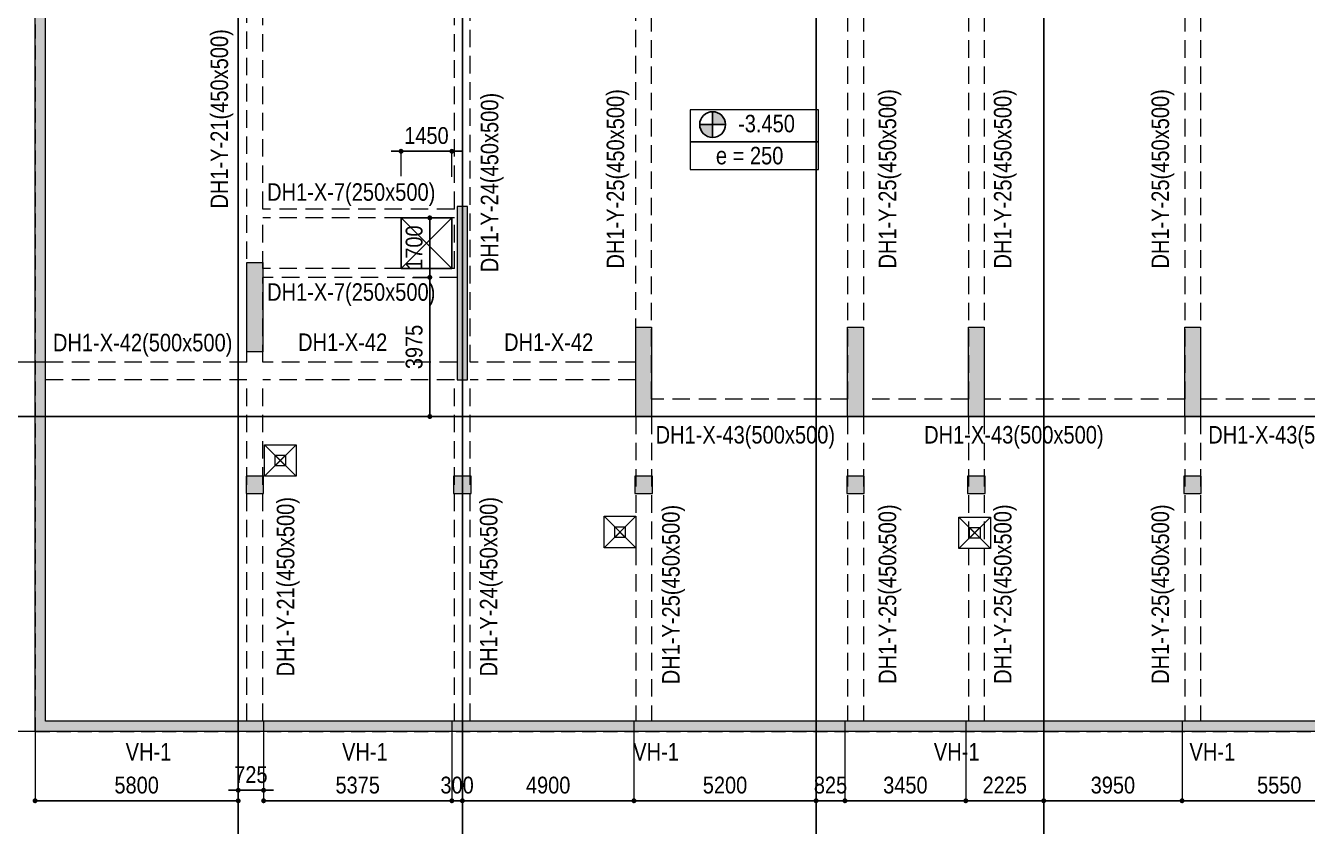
# Model space of a CAD drawing. Header units: millimetres. Extents: x 3718783 to 4027851, y 882487 to 1100782.
# Drawn here: x 3826259 to 3862857, y 906339 to 929212 of the extents above; entities that cross this region are included whole.
import ezdxf
from ezdxf.enums import TextEntityAlignment as Align

# ---------------------------------------------------------------- set-up
doc = ezdxf.new("R2010")
doc.units = ezdxf.units.MM
doc.header["$LTSCALE"] = 200
doc.header["$MEASUREMENT"] = 0
for name, pattern in [('CHG_XX_Cot_Ham 1$0$MB_Luoi truc$0$Center101', [13, 10, -1, 1, -1]), ('CHG_XX_Cot_Ham 1$0$MB_Luoi truc$0$HTT Hidden 21', [3, 2, -1]), ('CHG_XX_Damsan_Ham 1$0$HIDDEN', [0.375, 0.25, -0.125]), ('CHG_XX_Luoi truc$0$MB_Luoi truc$0$Center101', [13, 10, -1, 1, -1]), ('HIDDEN', [0.375, 0.25, -0.125])]:
    doc.linetypes.add(name, pattern=pattern)
doc.layers.get('Defpoints').update_dxf_attribs({"color": 14, "lineweight": 0})
for name, color, linetype, lineweight in [('$0$DBAO', 3, 'Continuous', 13), ('$0$TTP-TEXT', 30, 'Continuous', 5), ('CHG_XX_Cot_Ham 1$0$Ap0302_PC', 150, 'Continuous', 9), ('CHG_XX_Cot_Ham 1$0$Ap0302_PC @ 1', 150, 'Continuous', 9), ('CHG_XX_Cot_Ham 1$0$Ap0302_PC @ 150', 150, 'Continuous', 9), ('CHG_XX_Cot_Ham 1$0$Ap0311_H', 8, 'Continuous', 15), ('CHG_XX_Cot_Ham 1$0$MB_Luoi truc$0$Grid Line', 251, 'CHG_XX_Cot_Ham 1$0$MB_Luoi truc$0$Center101', 9), ('CHG_XX_Cot_Ham 1$0$S_Concrete_Cont_2 Normal', 2, 'Continuous', 13), ('CHG_XX_Damsan_Ham 1$0$CHUTO', 51, 'Continuous', 15), ('CHG_XX_Damsan_Ham 1$0$DBAO', 3, 'Continuous', 13), ('CHG_XX_Damsan_Ham 1$0$DGIONG', 4, 'Continuous', 13), ('CHG_XX_Damsan_Ham 1$0$DMo', 254, 'CHG_XX_Damsan_Ham 1$0$HIDDEN', 9), ('CHG_XX_Damsan_Ham 1$0$Star Lo Mo', 5, 'Continuous', 13), ('CHG_XX_Damsan_Ham 1$0$tam cap ram', 8, 'Continuous', 5), ('Dim 200', 1, 'Continuous', 5), ('DMo', 254, 'HIDDEN', 9), ('MB_Luoi truc$0$Dim 300', 1, 'Continuous', 5), ('TEXT P Y', 2, 'Continuous', 15)]:
    doc.layers.add(name, color=color, linetype=linetype, lineweight=lineweight)
for name, color, linetype in [('$0$GHI CHU', 7, 'Continuous'), ('CHG_XX_Cot_Ham 1$0$MB_Cot ham$0$Concrete Line', 6, 'Continuous'), ('CHG_XX_Cot_Ham 1$0$mb_cot tang 1-3$0$Concrete Line', 6, 'Continuous'), ('CHG_XX_Luoi truc$0$Grid', 34, 'Continuous'), ('CHG_XX_Luoi truc$0$Grid Line', 251, 'CHG_XX_Luoi truc$0$MB_Luoi truc$0$Center101'), ('mb_cot tang 1-3$0$Concrete Line', 6, 'Continuous'), ('TEXT P X', 1, 'Continuous')]:
    doc.layers.add(name, color=color, linetype=linetype)
doc.styles.add('$0$TTP-HelCon', font='VHELVCN_0.TTF')
doc.styles.add('CHG_XX_Damsan_Ham 1$0$MB Ham 1$0$VNI-HelveC', font='VHELVCN_0.TTF')
doc.styles.add('CHG_XX_Luoi truc$0$MB_Luoi truc$0$Grid A-F$0$VNI-HelveCB', font='VHELVCB_0.TTF')
doc.styles.add('MB_Luoi truc$0$Arial_C', font='arial.ttf', dxfattribs={"width": 0.85})
doc.styles.add('TTP-HelCon', font='VHELVCN_0.TTF')
doc.dimstyles.new('200', dxfattribs={"dimscale": 200, "dimtxt": 2.4, "dimasz": 0.7, "dimexe": 0.0003, "dimexo": 0, "dimgap": 1, "dimtad": 1, "dimdec": 0, "dimzin": 12, "dimdsep": 46, "dimtxsty": 'MB_Luoi truc$0$Arial_C', "dimblk": 'MB_Luoi truc$0$_Dot', "dimcen": 0.5, "dimclrd": 256, "dimclre": 8, "dimclrt": 1, "dimadec": 0, "dimazin": 0, "dimtfac": 1, "dimtdec": 0, "dimtix": 1, "dimtmove": 2, "dimatfit": 3, "dimldrblk": 'MB_Luoi truc$0$HTT Arrow 30', "dimfxl": 1, "dimtolj": 1, "dimtzin": 0, "dimlwe": -1, "dimarcsym": 0})

# ---------------------------------------------------------------- blocks, each defined once
blk = doc.blocks.new('*U406')
at = {"layer": 'CHG_XX_Luoi truc$0$Grid Line'}
blk.add_line((0, 0), (0, 608), dxfattribs=at)
at = {"layer": 'CHG_XX_Luoi truc$0$Grid', "lineweight": -2, "style": 'CHG_XX_Luoi truc$0$MB_Luoi truc$0$Grid A-F$0$VNI-HelveCB'}
for tag, p in [('GRIDSUB', (0, 617)), ('GRID', (0, -9))]:
    blk.add_attdef(tag, text='', height=5, dxfattribs=at).set_placement(p, align=Align.MIDDLE)
blk = doc.blocks.new('*U401')
at = {"layer": 'CHG_XX_Luoi truc$0$Grid Line'}
blk.add_line((0, 0), (0, 608), dxfattribs=at)
at = {"layer": 'CHG_XX_Luoi truc$0$Grid', "lineweight": -2, "style": 'CHG_XX_Luoi truc$0$MB_Luoi truc$0$Grid A-F$0$VNI-HelveCB'}
for tag, p in [('GRIDSUB', (0, 617)), ('GRID', (0, -9))]:
    blk.add_attdef(tag, text='', height=5, dxfattribs=at).set_placement(p, align=Align.MIDDLE)
blk = doc.blocks.new('*U403')
at = {"layer": 'CHG_XX_Luoi truc$0$Grid Line'}
blk.add_line((0, 0), (0, 438), dxfattribs=at)
at = {"layer": 'CHG_XX_Luoi truc$0$Grid', "lineweight": -2, "style": 'CHG_XX_Luoi truc$0$MB_Luoi truc$0$Grid A-F$0$VNI-HelveCB'}
for tag, p in [('GRIDSUB', (0, 447)), ('GRID', (0, -9))]:
    blk.add_attdef(tag, text='', height=5, dxfattribs=at).set_placement(p, align=Align.MIDDLE)
blk = doc.blocks.new('CHG_XX_Luoi truc')
at = {"layer": 'CHG_XX_Luoi truc$0$Grid', "xscale": 300, "yscale": 300, "zscale": 300}
for name, p in [('*U401', (38150, -12747)), ('*U401', (44550, -12747)), ('*U401', (54650, -12747)), ('*U406', (61150, -12747))]:
    blk.add_blockref(name, p, dxfattribs=at)
at = {"layer": 'CHG_XX_Luoi truc$0$Grid', "xscale": 300.0000000000013, "yscale": 300.0000000000013, "zscale": 300.0000000000013, "rotation": 90}
blk.add_blockref('*U403', (110703, 0), dxfattribs=at)
blk = doc.blocks.new('*U548')
at = {"layer": 'CHG_XX_Cot_Ham 1$0$Ap0302_PC @ 1'}
h = blk.add_hatch(color=256, dxfattribs=at)
h.dxf.hatch_style = 1
h.paths.add_polyline_path([(450, 0), (0, 0), (0, -2550), (450, -2550)])
at = {"layer": 'CHG_XX_Cot_Ham 1$0$Ap0302_PC @ 150'}
h = blk.add_hatch(color=256, dxfattribs=at)
h.dxf.hatch_style = 1
h.paths.add_polyline_path([(450, 0), (0, 0), (0, -2550), (450, -2550)])
blk = doc.blocks.new('CHG_XX_Cot_Ham 1$0$Block A_C450x2250')
at = {"layer": 'CHG_XX_Cot_Ham 1$0$Ap0302_PC'}
blk.add_lwpolyline([(450, -2550), (0, -2550), (0, 0), (450, 0)], close=True, dxfattribs=at)
blk.add_blockref('*U548', (0, 0), dxfattribs=at)
blk = doc.blocks.new('CHG_XX_Cot_Ham 1$0$Block A_C4950x300')
at = {"layer": 'CHG_XX_Cot_Ham 1$0$Ap0302_PC', "true_color": 0xed1f24}
h = blk.add_hatch(color=240, dxfattribs=at)
h.dxf.hatch_style = 1
h.paths.add_polyline_path([(4950, -300), (4950, 0), (0, 0), (0, -300)])
at = {"layer": 'CHG_XX_Cot_Ham 1$0$Ap0302_PC'}
blk.add_lwpolyline([(4950, -300), (4950, 0), (0, 0), (0, -300)], close=True, dxfattribs=at)
blk = doc.blocks.new('*U550')
at = {"layer": 'CHG_XX_Cot_Ham 1$0$Ap0302_PC @ 1'}
h = blk.add_hatch(color=3, dxfattribs=at)
h.dxf.hatch_style = 1
h.paths.add_polyline_path([(-250, -250), (-250, 250), (250, 250), (250, -250)])
at = {"layer": 'CHG_XX_Cot_Ham 1$0$Ap0302_PC @ 150'}
h = blk.add_hatch(color=3, dxfattribs=at)
h.dxf.hatch_style = 1
h.paths.add_polyline_path([(-250, -250), (-250, 250), (250, 250), (250, -250)])
blk = doc.blocks.new('CHG_XX_Cot_Ham 1$0$500x500')
at = {"layer": 'CHG_XX_Cot_Ham 1$0$Ap0302_PC'}
blk.add_lwpolyline([(250, -250), (250, 250), (-250, 250), (-250, -250)], close=True, dxfattribs=at)
blk.add_blockref('*U550', (0, 0), dxfattribs=at)
blk = doc.blocks.new('CHG_XX_Cot_Ham 1')
at = {"layer": 'CHG_XX_Cot_Ham 1$0$Ap0311_H'}
h = blk.add_hatch(color=256, dxfattribs=at)
h.dxf.hatch_style = 1
h.paths.add_polyline_path([(99639.2, 163400), (-10900, 163400), (-10900, 85450), (-300, 85450), (-300, 84050), (32350, 84050), (32350, -9000), (103575.5, -9000), (106050, -6022), (106050, 158254.3)])
h.paths.add_polyline_path([(99533.7, 163100), (105750, 158110.4), (105750, 90450), (105650, 90450), (105650, 90450), (105750, 90450), (105750, 13850), (105750, 13825.9), (105750, -5913.6), (103434.7, -8700), (93600, -8700), (32650, -8700), (32650, 84350), (0, 84350), (0, 85750), (-10600, 85750), (-10600, 163100), (93600, 163100)], flags=16)
at = {"layer": 'CHG_XX_Cot_Ham 1$0$Ap0302_PC'}
blk.add_lwpolyline([(32350, 84050), (-300, 84050), (-300, 85450), (-10900, 85450), (-10900, 163400), (99639.2, 163400), (106050, 158254.3), (106050, -6022), (103575.5, -9000), (32350, -9000)], close=True, dxfattribs=at)
blk.add_lwpolyline([(105750, 90444), (105750, -5913.6), (103434.7, -8700), (32650, -8700), (32650, 84350), (0, 84350), (0, 85750), (-10600, 85750), (-10600, 163100), (99533.7, 163100), (105750, 158110.4), (105750, 127475.9)], dxfattribs=at)
at = {"layer": 'CHG_XX_Cot_Ham 1$0$MB_Cot ham$0$Concrete Line', "linetype": 'CHG_XX_Cot_Ham 1$0$MB_Luoi truc$0$HTT Hidden 21'}
blk.add_lwpolyline([(99639.2, 163400), (106050, 158254.3), (106050, -6022), (103575.5, -9000), (32350, -9000), (32350, 84050), (-300, 84050), (-300, 85450), (-10900, 85450), (-10900, 163400)], close=True, dxfattribs=at)
at = {"layer": 'CHG_XX_Cot_Ham 1$0$MB_Luoi truc$0$Grid Line'}
blk.add_line((110702.9, 0), (-20697.1, 0), dxfattribs=at)
at = {"layer": 'CHG_XX_Cot_Ham 1$0$Ap0302_PC', "rotation": 90}
blk.add_blockref('CHG_XX_Cot_Ham 1$0$Block A_C4950x300', (44400, 1050), dxfattribs=at)
at = {"layer": 'CHG_XX_Cot_Ham 1$0$Ap0302_PC'}
for p in [(38400, 4400), (49500, 2550), (55550, 2550), (59000, 2550), (65175, 2550)]:
    blk.add_blockref('CHG_XX_Cot_Ham 1$0$Block A_C450x2250', p, dxfattribs=at)
at = {"layer": 'CHG_XX_Cot_Ham 1$0$mb_cot tang 1-3$0$Concrete Line'}
blk.add_blockref('CHG_XX_Luoi truc', (0, 0), dxfattribs=at)
at = {"layer": 'CHG_XX_Cot_Ham 1$0$S_Concrete_Cont_2 Normal'}
for p in [(38625, -1950), (44550, -1950), (49725, -1950), (55775, -1950), (59225, -1950), (65400, -1950)]:
    blk.add_blockref('CHG_XX_Cot_Ham 1$0$500x500', p, dxfattribs=at)
blk = doc.blocks.new('CHG_XX_Damsan_Ham 1$0$ArchStaire')
at = {"layer": 'CHG_XX_Damsan_Ham 1$0$tam cap ram'}
for p, q in [((32000, -136825), (30550, -135375)), ((32000, -135375), (30550, -136825))]:
    blk.add_line(p, q, dxfattribs=at)
blk.add_lwpolyline([(32000, -136825), (32000, -135375), (30550, -135375), (30550, -136825)], close=True, dxfattribs=at)
at = {"layer": 'CHG_XX_Damsan_Ham 1$0$tam cap ram', "style": 'CHG_XX_Damsan_Ham 1$0$MB Ham 1$0$VNI-HelveC'}
blk.add_attdef('OPENING', text='', height=100, dxfattribs=at).set_placement((65550, -45777), align=Align.MIDDLE_CENTER)
blk = doc.blocks.new('CHG_XX_Damsan_Ham 1', base_point=(3089256, -609981))
at = {"layer": 'CHG_XX_Damsan_Ham 1$0$DBAO'}
blk.add_lwpolyline([(-10900, 85450), (-10900, 163400), (99639, 163400), (106050, 158250), (106050, -6022), (103576, -9000), (32350, -9000), (32350, 84050), (-300, 84050), (-300, 85450), (-10900, 85450)], dxfattribs=at)
at = {"layer": 'CHG_XX_Damsan_Ham 1$0$DMo', "ltscale": 10}
for p, q in [((44325, 5925), (44325, 12208)), ((44775, 1550), (44775, 12236)), ((49500, 1550), (49500, 12242)), ((49950, 500), (49950, 12243)), ((55550, 12250), (55550, 500)), ((56000, 12250), (56000, 500)), ((59000, 12250), (59000, 500)), ((59450, 12250), (59450, 500)), ((65175, 12250), (65175, 500)), ((65625, 12250), (65625, 500)), ((38400, 3750), (38400, 12050)), ((38850, 5925), (38850, 12050)), ((44325, 5925), (38850, 5925)), ((44325, 5675), (38850, 5675)), ((38850, 4225), (38850, 5675)), ((44325, 4225), (44325, 5675)), ((44325, 4225), (38850, 4225)), ((38400, 1550), (38400, 3750)), ((44400, 3975), (38850, 3975)), ((38850, 1550), (38850, 3975)), ((38400, 1550), (32650, 1550)), ((44400, 1550), (38850, 1550)), ((49500, 1550), (44775, 1550)), ((38400, 1050), (32650, 1050)), ((38400, -8700), (38400, 1050)), ((38850, -8700), (38850, 1050)), ((44325, 1050), (38850, 1050)), ((44325, -8700), (44325, 1050)), ((49500, 1050), (44775, 1050)), ((44775, -8700), (44775, 1050)), ((49500, 0), (49500, 1050)), ((55550, 500), (49950, 500)), ((59000, 500), (56000, 500)), ((65175, 500), (59450, 500)), ((71350, 500), (65625, 500)), ((59000, 0), (56000, 0)), ((59000, 0), (59000, -8700)), ((59450, 0), (59450, -8700)), ((65175, 0), (59450, 0)), ((65175, 0), (65175, -8700)), ((65625, 0), (65625, -8700)), ((71350, 0), (65625, 0)), ((49500, 0), (49500, -8700)), ((49950, 0), (49950, -8700)), ((55550, 0), (49950, 0)), ((55550, 0), (55550, -8700)), ((56000, 0), (56000, -8700))]:
    blk.add_line(p, q, dxfattribs=at)
at = {"layer": 'CHG_XX_Damsan_Ham 1$0$Star Lo Mo'}
for p, q in [((42800, 4225), (44250, 5675)), ((42800, 5675), (44250, 4225)), ((38902, -1706), (39802, -806)), ((38902, -806), (39802, -1706)), ((48600, -3750), (49500, -2850)), ((48600, -2850), (49500, -3750)), ((58730, -3770), (59630, -2870)), ((58730, -2870), (59630, -3770))]:
    blk.add_line(p, q, dxfattribs=at)
for points in [[(42800, 5675), (44250, 5675), (44250, 4225), (42800, 4225)], [(38902, -806), (39802, -806), (39802, -1706), (38902, -1706)], [(39202, -1106), (39502, -1106), (39502, -1407), (39202, -1407)], [(39202, -1106), (39502, -1106), (39502, -1407), (39202, -1407)], [(48600, -2850), (49500, -2850), (49500, -3750), (48600, -3750)], [(58730, -2870), (59630, -2870), (59630, -3770), (58730, -3770)], [(48900, -3150), (49201, -3150), (49201, -3451), (48900, -3451)], [(48900, -3150), (49201, -3150), (49201, -3451), (48900, -3451)], [(59030, -3170), (59331, -3170), (59331, -3471), (59030, -3471)], [(59030, -3170), (59331, -3170), (59331, -3471), (59030, -3471)]]:
    blk.add_lwpolyline(points, close=True, dxfattribs=at)
for points in [[(39202, -1407), (39502, -1106)], [(39202, -1106), (39502, -1407)], [(48900, -3451), (49200, -3150)], [(48900, -3150), (49201, -3451)], [(59030, -3471), (59330, -3170)], [(59030, -3170), (59331, -3471)]]:
    blk.add_lwpolyline(points, dxfattribs=at)
at = {"layer": 'CHG_XX_Damsan_Ham 1$0$CHUTO'}
blk.add_blockref('CHG_XX_Damsan_Ham 1$0$ArchStaire', (12250, 141050), dxfattribs=at)
at = {"layer": 'CHG_XX_Damsan_Ham 1$0$DGIONG'}
blk.add_blockref('CHG_XX_Cot_Ham 1', (0, 0), dxfattribs=at)
blk = doc.blocks.new('$0$Hh2')
at = {"layer": '$0$GHI CHU'}
h = blk.add_hatch(color=256, dxfattribs=at)
h.dxf.hatch_style = 1
h.paths.add_polyline_path([(-991105, 1978264, 0.414214), (-991473, 1978632), (-991473, 1978264)])
h.paths.add_polyline_path([(-991473, 1977895), (-991473, 1978264), (-991841, 1978264, 0.414214)])
at = {"layer": '$0$DBAO'}
for points in [[(-992113, 1978683), (-992113, 1977767), (-988446, 1977767), (-988446, 1978683)], [(-992113, 1977767), (-992113, 1976983), (-988446, 1976983), (-988446, 1977767)]]:
    blk.add_lwpolyline(points, close=True, dxfattribs=at)
at = {"layer": '$0$GHI CHU'}
for p, q in [((-991473, 1978632), (-991473, 1977895)), ((-991841, 1978264), (-991105, 1978264))]:
    blk.add_line(p, q, dxfattribs=at)
blk.add_circle((-991473, 1978264), 368, dxfattribs=at)
at = {"layer": '$0$TTP-TEXT', "style": '$0$TTP-HelCon'}
for s, p in [(' -3.450', (-990906, 1978044)), ('e = 250', (-991379, 1977128))]:
    blk.add_text(s, height=500, dxfattribs=at).set_placement(p)
blk = doc.blocks.new('MB_Luoi truc$0$_Dot')
at = {"color": 0, "linetype": 'ByBlock', "lineweight": -2}
blk.add_line((-0.5, 0), (-1, 0), dxfattribs=at)
at = {"color": 0, "linetype": 'ByBlock', "const_width": 0.5}
blk.add_lwpolyline([(-0.25, 0, 1), (0.25, 0, 1)], format="xyb", close=True, dxfattribs=at)
blk = doc.blocks.new('*D99')
at = {"layer": 'Defpoints', "color": 0, "transparency": 16777216}
for p in [(3826529, 909046), (3832329, 909046), (3832329, 907070)]:
    blk.add_point(p, dxfattribs=at)
at = {"layer": 'MB_Luoi truc$0$Dim 300', "color": 8, "transparency": 16777216}
for p, q in [((3826529, 909046), (3826529, 907070)), ((3832329, 909046), (3832329, 907070))]:
    blk.add_line(p, q, dxfattribs=at)
at = {"layer": 'MB_Luoi truc$0$Dim 300', "lineweight": -2, "transparency": 16777216}
blk.add_line((3826669, 907070), (3832189, 907070), dxfattribs=at)
at = {"layer": 'MB_Luoi truc$0$Dim 300', "lineweight": -2, "transparency": 16777216, "xscale": 140, "yscale": 140, "zscale": 140, "rotation": 180}
blk.add_blockref('MB_Luoi truc$0$_Dot', (3826529, 907070), dxfattribs=at)
at = {"layer": 'MB_Luoi truc$0$Dim 300', "lineweight": -2, "transparency": 16777216, "xscale": 140, "yscale": 140, "zscale": 140}
blk.add_blockref('MB_Luoi truc$0$_Dot', (3832329, 907070), dxfattribs=at)
at = {"layer": 'MB_Luoi truc$0$Dim 300', "color": 1, "transparency": 16777216, "insert": (3829429, 907515), "char_height": 480, "attachment_point": 5, "style": 'MB_Luoi truc$0$Arial_C'}
blk.add_mtext('\\A1;5800', dxfattribs=at)
blk = doc.blocks.new('MB_Luoi truc$0$HTT Arrow 30')
blk.add_hatch(color=256).paths.add_polyline_path([(-2.5, 0.375), (-2.5, -0.375), (0, 0)])
at = {"color": 0, "linetype": 'ByBlock', "lineweight": -2}
for p, q in [((0, 0), (-2.5, 0.375)), ((-2.5, -0.375), (-2.5, 0.375)), ((0, 0), (-2.5, -0.375))]:
    blk.add_line(p, q, dxfattribs=at)
blk = doc.blocks.new('*D100')
at = {"layer": 'Defpoints', "color": 0, "transparency": 16777216}
for p in [(3832329, 909346), (3833054, 909346), (3833054, 907370)]:
    blk.add_point(p, dxfattribs=at)
at = {"layer": 'MB_Luoi truc$0$Dim 300', "color": 8, "transparency": 16777216}
for p, q in [((3832329, 909346), (3832329, 907370)), ((3833054, 909346), (3833054, 907370))]:
    blk.add_line(p, q, dxfattribs=at)
at = {"layer": 'MB_Luoi truc$0$Dim 300', "lineweight": -2, "transparency": 16777216}
for p, q in [((3832189, 907370), (3832049, 907370)), ((3832329, 907370), (3833054, 907370)), ((3833194, 907370), (3833334, 907370))]:
    blk.add_line(p, q, dxfattribs=at)
at = {"layer": 'MB_Luoi truc$0$Dim 300', "lineweight": -2, "transparency": 16777216, "xscale": 140, "yscale": 140, "zscale": 140}
blk.add_blockref('MB_Luoi truc$0$_Dot', (3832329, 907370), dxfattribs=at)
at = {"layer": 'MB_Luoi truc$0$Dim 300', "lineweight": -2, "transparency": 16777216, "xscale": 140, "yscale": 140, "zscale": 140, "rotation": 180}
blk.add_blockref('MB_Luoi truc$0$_Dot', (3833054, 907370), dxfattribs=at)
at = {"layer": 'MB_Luoi truc$0$Dim 300', "color": 1, "transparency": 16777216, "insert": (3832691, 907815), "char_height": 480, "attachment_point": 5, "style": 'MB_Luoi truc$0$Arial_C'}
blk.add_mtext('\\A1;725', dxfattribs=at)
blk = doc.blocks.new('*D101')
at = {"layer": 'Defpoints', "color": 0, "transparency": 16777216}
for p in [(3833054, 909346), (3838429, 909346), (3838429, 907070)]:
    blk.add_point(p, dxfattribs=at)
at = {"layer": 'MB_Luoi truc$0$Dim 300', "color": 8, "transparency": 16777216}
for p, q in [((3833054, 909346), (3833054, 907070)), ((3838429, 909346), (3838429, 907070))]:
    blk.add_line(p, q, dxfattribs=at)
at = {"layer": 'MB_Luoi truc$0$Dim 300', "lineweight": -2, "transparency": 16777216}
blk.add_line((3833194, 907070), (3838289, 907070), dxfattribs=at)
at = {"layer": 'MB_Luoi truc$0$Dim 300', "lineweight": -2, "transparency": 16777216, "xscale": 140, "yscale": 140, "zscale": 140, "rotation": 180}
blk.add_blockref('MB_Luoi truc$0$_Dot', (3833054, 907070), dxfattribs=at)
at = {"layer": 'MB_Luoi truc$0$Dim 300', "lineweight": -2, "transparency": 16777216, "xscale": 140, "yscale": 140, "zscale": 140}
blk.add_blockref('MB_Luoi truc$0$_Dot', (3838429, 907070), dxfattribs=at)
at = {"layer": 'MB_Luoi truc$0$Dim 300', "color": 1, "transparency": 16777216, "insert": (3835741, 907515), "char_height": 480, "attachment_point": 5, "style": 'MB_Luoi truc$0$Arial_C'}
blk.add_mtext('\\A1;5375', dxfattribs=at)
blk = doc.blocks.new('*D102')
at = {"layer": 'Defpoints', "color": 0, "transparency": 16777216}
for p in [(3838429, 909346), (3838729, 909346), (3838729, 907070)]:
    blk.add_point(p, dxfattribs=at)
at = {"layer": 'MB_Luoi truc$0$Dim 300', "color": 8, "transparency": 16777216}
for p, q in [((3838429, 909346), (3838429, 907070)), ((3838729, 909346), (3838729, 907070))]:
    blk.add_line(p, q, dxfattribs=at)
at = {"layer": 'MB_Luoi truc$0$Dim 300', "lineweight": -2, "transparency": 16777216}
for p, q in [((3838289, 907070), (3838149, 907070)), ((3838429, 907070), (3838729, 907070)), ((3838869, 907070), (3839009, 907070))]:
    blk.add_line(p, q, dxfattribs=at)
at = {"layer": 'MB_Luoi truc$0$Dim 300', "lineweight": -2, "transparency": 16777216, "xscale": 140, "yscale": 140, "zscale": 140}
blk.add_blockref('MB_Luoi truc$0$_Dot', (3838429, 907070), dxfattribs=at)
at = {"layer": 'MB_Luoi truc$0$Dim 300', "lineweight": -2, "transparency": 16777216, "xscale": 140, "yscale": 140, "zscale": 140, "rotation": 180}
blk.add_blockref('MB_Luoi truc$0$_Dot', (3838729, 907070), dxfattribs=at)
at = {"layer": 'MB_Luoi truc$0$Dim 300', "color": 1, "transparency": 16777216, "insert": (3838579, 907515), "char_height": 480, "attachment_point": 5, "style": 'MB_Luoi truc$0$Arial_C'}
blk.add_mtext('\\A1;300', dxfattribs=at)
blk = doc.blocks.new('*D103')
at = {"layer": 'Defpoints', "color": 0, "transparency": 16777216}
for p in [(3838729, 909346), (3843629, 909346), (3843629, 907070)]:
    blk.add_point(p, dxfattribs=at)
at = {"layer": 'MB_Luoi truc$0$Dim 300', "color": 8, "transparency": 16777216}
for p, q in [((3838729, 909346), (3838729, 907070)), ((3843629, 909346), (3843629, 907070))]:
    blk.add_line(p, q, dxfattribs=at)
at = {"layer": 'MB_Luoi truc$0$Dim 300', "lineweight": -2, "transparency": 16777216}
blk.add_line((3838869, 907070), (3843489, 907070), dxfattribs=at)
at = {"layer": 'MB_Luoi truc$0$Dim 300', "lineweight": -2, "transparency": 16777216, "xscale": 140, "yscale": 140, "zscale": 140, "rotation": 180}
blk.add_blockref('MB_Luoi truc$0$_Dot', (3838729, 907070), dxfattribs=at)
at = {"layer": 'MB_Luoi truc$0$Dim 300', "lineweight": -2, "transparency": 16777216, "xscale": 140, "yscale": 140, "zscale": 140}
blk.add_blockref('MB_Luoi truc$0$_Dot', (3843629, 907070), dxfattribs=at)
at = {"layer": 'MB_Luoi truc$0$Dim 300', "color": 1, "transparency": 16777216, "insert": (3841179, 907515), "char_height": 480, "attachment_point": 5, "style": 'MB_Luoi truc$0$Arial_C'}
blk.add_mtext('\\A1;4900', dxfattribs=at)
blk = doc.blocks.new('*D104')
at = {"layer": 'Defpoints', "color": 0, "transparency": 16777216}
for p in [(3843629, 909346), (3848829, 909346), (3848829, 907070)]:
    blk.add_point(p, dxfattribs=at)
at = {"layer": 'MB_Luoi truc$0$Dim 300', "color": 8, "transparency": 16777216}
for p, q in [((3843629, 909346), (3843629, 907070)), ((3848829, 909346), (3848829, 907070))]:
    blk.add_line(p, q, dxfattribs=at)
at = {"layer": 'MB_Luoi truc$0$Dim 300', "lineweight": -2, "transparency": 16777216}
blk.add_line((3843769, 907070), (3848689, 907070), dxfattribs=at)
at = {"layer": 'MB_Luoi truc$0$Dim 300', "lineweight": -2, "transparency": 16777216, "xscale": 140, "yscale": 140, "zscale": 140, "rotation": 180}
blk.add_blockref('MB_Luoi truc$0$_Dot', (3843629, 907070), dxfattribs=at)
at = {"layer": 'MB_Luoi truc$0$Dim 300', "lineweight": -2, "transparency": 16777216, "xscale": 140, "yscale": 140, "zscale": 140}
blk.add_blockref('MB_Luoi truc$0$_Dot', (3848829, 907070), dxfattribs=at)
at = {"layer": 'MB_Luoi truc$0$Dim 300', "color": 1, "transparency": 16777216, "insert": (3846229, 907515), "char_height": 480, "attachment_point": 5, "style": 'MB_Luoi truc$0$Arial_C'}
blk.add_mtext('\\A1;5200', dxfattribs=at)
blk = doc.blocks.new('*D105')
at = {"layer": 'Defpoints', "color": 0, "transparency": 16777216}
for p in [(3848829, 909346), (3849654, 909346), (3849654, 907070)]:
    blk.add_point(p, dxfattribs=at)
at = {"layer": 'MB_Luoi truc$0$Dim 300', "color": 8, "transparency": 16777216}
for p, q in [((3848829, 909346), (3848829, 907070)), ((3849654, 909346), (3849654, 907070))]:
    blk.add_line(p, q, dxfattribs=at)
at = {"layer": 'MB_Luoi truc$0$Dim 300', "lineweight": -2, "transparency": 16777216}
for p, q in [((3848689, 907070), (3848549, 907070)), ((3848829, 907070), (3849654, 907070)), ((3849794, 907070), (3849934, 907070))]:
    blk.add_line(p, q, dxfattribs=at)
at = {"layer": 'MB_Luoi truc$0$Dim 300', "lineweight": -2, "transparency": 16777216, "xscale": 140, "yscale": 140, "zscale": 140}
blk.add_blockref('MB_Luoi truc$0$_Dot', (3848829, 907070), dxfattribs=at)
at = {"layer": 'MB_Luoi truc$0$Dim 300', "lineweight": -2, "transparency": 16777216, "xscale": 140, "yscale": 140, "zscale": 140, "rotation": 180}
blk.add_blockref('MB_Luoi truc$0$_Dot', (3849654, 907070), dxfattribs=at)
at = {"layer": 'MB_Luoi truc$0$Dim 300', "color": 1, "transparency": 16777216, "insert": (3849241, 907515), "char_height": 480, "attachment_point": 5, "style": 'MB_Luoi truc$0$Arial_C'}
blk.add_mtext('\\A1;825', dxfattribs=at)
blk = doc.blocks.new('*D106')
at = {"layer": 'Defpoints', "color": 0, "transparency": 16777216}
for p in [(3849654, 909346), (3853104, 909346), (3853104, 907070)]:
    blk.add_point(p, dxfattribs=at)
at = {"layer": 'MB_Luoi truc$0$Dim 300', "color": 8, "transparency": 16777216}
for p, q in [((3849654, 909346), (3849654, 907070)), ((3853104, 909346), (3853104, 907070))]:
    blk.add_line(p, q, dxfattribs=at)
at = {"layer": 'MB_Luoi truc$0$Dim 300', "lineweight": -2, "transparency": 16777216}
blk.add_line((3849794, 907070), (3852964, 907070), dxfattribs=at)
at = {"layer": 'MB_Luoi truc$0$Dim 300', "lineweight": -2, "transparency": 16777216, "xscale": 140, "yscale": 140, "zscale": 140, "rotation": 180}
blk.add_blockref('MB_Luoi truc$0$_Dot', (3849654, 907070), dxfattribs=at)
at = {"layer": 'MB_Luoi truc$0$Dim 300', "lineweight": -2, "transparency": 16777216, "xscale": 140, "yscale": 140, "zscale": 140}
blk.add_blockref('MB_Luoi truc$0$_Dot', (3853104, 907070), dxfattribs=at)
at = {"layer": 'MB_Luoi truc$0$Dim 300', "color": 1, "transparency": 16777216, "insert": (3851379, 907515), "char_height": 480, "attachment_point": 5, "style": 'MB_Luoi truc$0$Arial_C'}
blk.add_mtext('\\A1;3450', dxfattribs=at)
blk = doc.blocks.new('*D107')
at = {"layer": 'Defpoints', "color": 0, "transparency": 16777216}
for p in [(3853104, 909346), (3855329, 909346), (3855329, 907070)]:
    blk.add_point(p, dxfattribs=at)
at = {"layer": 'MB_Luoi truc$0$Dim 300', "color": 8, "transparency": 16777216}
for p, q in [((3853104, 909346), (3853104, 907070)), ((3855329, 909346), (3855329, 907070))]:
    blk.add_line(p, q, dxfattribs=at)
at = {"layer": 'MB_Luoi truc$0$Dim 300', "lineweight": -2, "transparency": 16777216}
blk.add_line((3853244, 907070), (3855189, 907070), dxfattribs=at)
at = {"layer": 'MB_Luoi truc$0$Dim 300', "lineweight": -2, "transparency": 16777216, "xscale": 140, "yscale": 140, "zscale": 140, "rotation": 180}
blk.add_blockref('MB_Luoi truc$0$_Dot', (3853104, 907070), dxfattribs=at)
at = {"layer": 'MB_Luoi truc$0$Dim 300', "lineweight": -2, "transparency": 16777216, "xscale": 140, "yscale": 140, "zscale": 140}
blk.add_blockref('MB_Luoi truc$0$_Dot', (3855329, 907070), dxfattribs=at)
at = {"layer": 'MB_Luoi truc$0$Dim 300', "color": 1, "transparency": 16777216, "insert": (3854216, 907515), "char_height": 480, "attachment_point": 5, "style": 'MB_Luoi truc$0$Arial_C'}
blk.add_mtext('\\A1;2225', dxfattribs=at)
blk = doc.blocks.new('*D108')
at = {"layer": 'Defpoints', "color": 0, "transparency": 16777216}
for p in [(3855329, 909346), (3859279, 909346), (3859279, 907070)]:
    blk.add_point(p, dxfattribs=at)
at = {"layer": 'MB_Luoi truc$0$Dim 300', "color": 8, "transparency": 16777216}
for p, q in [((3855329, 909346), (3855329, 907070)), ((3859279, 909346), (3859279, 907070))]:
    blk.add_line(p, q, dxfattribs=at)
at = {"layer": 'MB_Luoi truc$0$Dim 300', "lineweight": -2, "transparency": 16777216}
blk.add_line((3855469, 907070), (3859139, 907070), dxfattribs=at)
at = {"layer": 'MB_Luoi truc$0$Dim 300', "lineweight": -2, "transparency": 16777216, "xscale": 140, "yscale": 140, "zscale": 140, "rotation": 180}
blk.add_blockref('MB_Luoi truc$0$_Dot', (3855329, 907070), dxfattribs=at)
at = {"layer": 'MB_Luoi truc$0$Dim 300', "lineweight": -2, "transparency": 16777216, "xscale": 140, "yscale": 140, "zscale": 140}
blk.add_blockref('MB_Luoi truc$0$_Dot', (3859279, 907070), dxfattribs=at)
at = {"layer": 'MB_Luoi truc$0$Dim 300', "color": 1, "transparency": 16777216, "insert": (3857304, 907515), "char_height": 480, "attachment_point": 5, "style": 'MB_Luoi truc$0$Arial_C'}
blk.add_mtext('\\A1;3950', dxfattribs=at)
blk = doc.blocks.new('*D109')
at = {"layer": 'Defpoints', "color": 0, "transparency": 16777216}
for p in [(3859279, 909346), (3864829, 909346), (3864829, 907070)]:
    blk.add_point(p, dxfattribs=at)
at = {"layer": 'MB_Luoi truc$0$Dim 300', "color": 8, "transparency": 16777216}
for p, q in [((3859279, 909346), (3859279, 907070)), ((3864829, 909346), (3864829, 907070))]:
    blk.add_line(p, q, dxfattribs=at)
at = {"layer": 'MB_Luoi truc$0$Dim 300', "lineweight": -2, "transparency": 16777216}
blk.add_line((3859419, 907070), (3864689, 907070), dxfattribs=at)
at = {"layer": 'MB_Luoi truc$0$Dim 300', "lineweight": -2, "transparency": 16777216, "xscale": 140, "yscale": 140, "zscale": 140, "rotation": 180}
blk.add_blockref('MB_Luoi truc$0$_Dot', (3859279, 907070), dxfattribs=at)
at = {"layer": 'MB_Luoi truc$0$Dim 300', "lineweight": -2, "transparency": 16777216, "xscale": 140, "yscale": 140, "zscale": 140}
blk.add_blockref('MB_Luoi truc$0$_Dot', (3864829, 907070), dxfattribs=at)
at = {"layer": 'MB_Luoi truc$0$Dim 300', "color": 1, "transparency": 16777216, "insert": (3862054, 907515), "char_height": 480, "attachment_point": 5, "style": 'MB_Luoi truc$0$Arial_C'}
blk.add_mtext('\\A1;5550', dxfattribs=at)
blk = doc.blocks.new('*D207')
at = {"layer": 'Defpoints', "color": 0, "transparency": 16777216}
for p in [(3826829, 930296), (3824913, 919596), (3826829, 919596)]:
    blk.add_point(p, dxfattribs=at)
at = {"layer": 'Dim 200', "color": 8, "transparency": 16777216}
for p, q in [((3826829, 930296), (3824913, 930296)), ((3826829, 919596), (3824913, 919596))]:
    blk.add_line(p, q, dxfattribs=at)
at = {"layer": 'Dim 200', "lineweight": -2, "transparency": 16777216}
blk.add_line((3824913, 930156), (3824913, 919736), dxfattribs=at)
at = {"layer": 'Dim 200', "lineweight": -2, "transparency": 16777216, "xscale": 140, "yscale": 140, "zscale": 140}
for p, rotation in [((3824913, 930296), 90), ((3824913, 919596), 270)]:
    blk.add_blockref('MB_Luoi truc$0$_Dot', p, dxfattribs=dict(at, rotation=rotation))
at = {"layer": 'Dim 200', "color": 1, "transparency": 16777216, "insert": (3824468, 924946), "char_height": 480, "attachment_point": 5, "rotation": 90, "style": 'MB_Luoi truc$0$Arial_C'}
blk.add_mtext('\\A1;10700', dxfattribs=at)
blk = doc.blocks.new('*D208')
at = {"layer": 'Defpoints', "color": 0, "transparency": 16777216}
for p in [(3826829, 919596), (3824913, 918046), (3826829, 918046)]:
    blk.add_point(p, dxfattribs=at)
at = {"layer": 'Dim 200', "lineweight": -2, "transparency": 16777216}
for p, q in [((3824913, 919736), (3824913, 919876)), ((3824913, 919596), (3824913, 918046)), ((3824913, 917906), (3824913, 917766))]:
    blk.add_line(p, q, dxfattribs=at)
at = {"layer": 'Dim 200', "color": 8, "transparency": 16777216}
for p, q in [((3826829, 919596), (3824913, 919596)), ((3826829, 918046), (3824913, 918046))]:
    blk.add_line(p, q, dxfattribs=at)
at = {"layer": 'Dim 200', "lineweight": -2, "transparency": 16777216, "xscale": 140, "yscale": 140, "zscale": 140}
for p, rotation in [((3824913, 919596), 270), ((3824913, 918046), 90)]:
    blk.add_blockref('MB_Luoi truc$0$_Dot', p, dxfattribs=dict(at, rotation=rotation))
at = {"layer": 'Dim 200', "color": 1, "transparency": 16777216, "insert": (3824468, 918821), "char_height": 480, "attachment_point": 5, "rotation": 90, "style": 'MB_Luoi truc$0$Arial_C'}
blk.add_mtext('\\A1;1550', dxfattribs=at)
blk = doc.blocks.new('*D209')
at = {"layer": 'Defpoints', "color": 0, "transparency": 16777216}
for p in [(3826829, 918046), (3824913, 909046), (3826529, 909046)]:
    blk.add_point(p, dxfattribs=at)
at = {"layer": 'Dim 200', "color": 8, "transparency": 16777216}
for p, q in [((3826829, 918046), (3824913, 918046)), ((3826529, 909046), (3824913, 909046))]:
    blk.add_line(p, q, dxfattribs=at)
at = {"layer": 'Dim 200', "lineweight": -2, "transparency": 16777216}
blk.add_line((3824913, 917906), (3824913, 909186), dxfattribs=at)
at = {"layer": 'Dim 200', "lineweight": -2, "transparency": 16777216, "xscale": 140, "yscale": 140, "zscale": 140}
for p, rotation in [((3824913, 918046), 90), ((3824913, 909046), 270)]:
    blk.add_blockref('MB_Luoi truc$0$_Dot', p, dxfattribs=dict(at, rotation=rotation))
at = {"layer": 'Dim 200', "color": 1, "transparency": 16777216, "insert": (3824468, 913546), "char_height": 480, "attachment_point": 5, "rotation": 90, "style": 'MB_Luoi truc$0$Arial_C'}
blk.add_mtext('\\A1;9000', dxfattribs=at)
blk = doc.blocks.new('*D210')
at = {"layer": 'Defpoints', "color": 0, "transparency": 16777216}
for p in [(3837407, 922021), (3837799, 922021), (3837058, 918046)]:
    blk.add_point(p, dxfattribs=at)
at = {"layer": 'Dim 200', "color": 8, "transparency": 16777216}
for p, q in [((3837407, 922021), (3837799, 922021)), ((3837058, 918046), (3837799, 918046))]:
    blk.add_line(p, q, dxfattribs=at)
at = {"layer": 'Dim 200', "lineweight": -2, "transparency": 16777216}
blk.add_line((3837799, 918186), (3837799, 921881), dxfattribs=at)
at = {"layer": 'Dim 200', "lineweight": -2, "transparency": 16777216, "xscale": 140, "yscale": 140, "zscale": 140}
for p, rotation in [((3837799, 922021), 90), ((3837799, 918046), 270)]:
    blk.add_blockref('MB_Luoi truc$0$_Dot', p, dxfattribs=dict(at, rotation=rotation))
at = {"layer": 'Dim 200', "color": 1, "transparency": 16777216, "insert": (3837354, 920033), "char_height": 480, "attachment_point": 5, "rotation": 90, "style": 'MB_Luoi truc$0$Arial_C'}
blk.add_mtext('\\A1;3975', dxfattribs=at)
blk = doc.blocks.new('*D211')
at = {"layer": 'Defpoints', "color": 0, "transparency": 16777216}
for p in [(3837407, 923721), (3837799, 923721), (3837305, 922021)]:
    blk.add_point(p, dxfattribs=at)
at = {"layer": 'Dim 200', "color": 8, "transparency": 16777216}
for p, q in [((3837407, 923721), (3837799, 923721)), ((3837305, 922021), (3837799, 922021))]:
    blk.add_line(p, q, dxfattribs=at)
at = {"layer": 'Dim 200', "lineweight": -2, "transparency": 16777216}
blk.add_line((3837799, 922161), (3837799, 923581), dxfattribs=at)
at = {"layer": 'Dim 200', "lineweight": -2, "transparency": 16777216, "xscale": 140, "yscale": 140, "zscale": 140}
for p, rotation in [((3837799, 923721), 90), ((3837799, 922021), 270)]:
    blk.add_blockref('MB_Luoi truc$0$_Dot', p, dxfattribs=dict(at, rotation=rotation))
at = {"layer": 'Dim 200', "color": 1, "transparency": 16777216, "insert": (3837354, 922871), "char_height": 480, "attachment_point": 5, "rotation": 90, "style": 'MB_Luoi truc$0$Arial_C'}
blk.add_mtext('\\A1;1700', dxfattribs=at)
blk = doc.blocks.new('*D212')
at = {"layer": 'Defpoints', "color": 0, "transparency": 16777216}
for p in [(3838429, 925623), (3836979, 924915), (3838429, 924888)]:
    blk.add_point(p, dxfattribs=at)
at = {"layer": 'Dim 200', "lineweight": -2, "transparency": 16777216}
for p, q in [((3836839, 925623), (3836699, 925623)), ((3836979, 925623), (3838429, 925623)), ((3838569, 925623), (3838709, 925623))]:
    blk.add_line(p, q, dxfattribs=at)
at = {"layer": 'Dim 200', "color": 8, "transparency": 16777216}
for p, q in [((3836979, 924915), (3836979, 925624)), ((3838429, 924888), (3838429, 925624))]:
    blk.add_line(p, q, dxfattribs=at)
at = {"layer": 'Dim 200', "lineweight": -2, "transparency": 16777216, "xscale": 140, "yscale": 140, "zscale": 140}
blk.add_blockref('MB_Luoi truc$0$_Dot', (3836979, 925623), dxfattribs=at)
at = {"layer": 'Dim 200', "lineweight": -2, "transparency": 16777216, "xscale": 140, "yscale": 140, "zscale": 140, "rotation": 180}
blk.add_blockref('MB_Luoi truc$0$_Dot', (3838429, 925623), dxfattribs=at)
at = {"layer": 'Dim 200', "color": 1, "transparency": 16777216, "insert": (3837704, 926069), "char_height": 480, "attachment_point": 5, "style": 'MB_Luoi truc$0$Arial_C'}
blk.add_mtext('\\A1;1450', dxfattribs=at)

msp = doc.modelspace()

# ---------------------------------------------------------------- block references
msp.add_blockref('$0$Hh2', (4837347.76963, -1051878.80277))
at = {"layer": 'DMo'}
msp.add_blockref('CHG_XX_Damsan_Ham 1', (6883434.59583, 308064.69934), dxfattribs=at)
at = {"layer": 'mb_cot tang 1-3$0$Concrete Line'}
msp.add_blockref('CHG_XX_Cot_Ham 1', (3794178.65102, 918045.71079), dxfattribs=at)
msp.add_blockref('CHG_XX_Cot_Ham 1', (3794178.65102, 918045.71079), dxfattribs=at)

# ---------------------------------------------------------------- texts
at = {"layer": 'TEXT P X', "color": 5, "style": 'TTP-HelCon'}
for p in [(3833152.40551, 924208.88867), (3833152.40551, 921352.65767)]:
    msp.add_text('DH1-X-7(250x500)', height=500, dxfattribs=at).set_placement(p)
at = {"layer": 'TEXT P X', "style": 'TTP-HelCon'}
for s, p in [('DH1-X-42(500x500)', (3827038.93251, 919908.22717)), ('DH1-X-42', (3834038.42051, 919918.84317)), ('DH1-X-42', (3839920.07301, 919918.84317)), ('DH1-X-43(500x500)', (3844246.52301, 917274.70617)), ('DH1-X-43(500x500)', (3851914.96801, 917274.70617)), ('DH1-X-43(500x500)', (3860026.88651, 917274.70617)), ('VH-1', (3829114.47391, 908219.54349)), ('VH-1', (3835294.26991, 908219.54349)), ('VH-1', (3843607.37891, 908219.54349)), ('VH-1', (3852190.93641, 908219.54349)), ('VH-1', (3859490.69041, 908219.54349))]:
    msp.add_text(s, height=500, dxfattribs=at).set_placement(p)
at = {"layer": 'TEXT P Y', "style": 'TTP-HelCon'}
for s, p in [('DH1-Y-21(450x500)', (3832039.31454, 923984.93044)), ('DH1-Y-24(450x500)', (3839755.13154, 922166.96944)), ('DH1-Y-25(450x500)', (3843348.7058, 922271.82005)), ('DH1-Y-25(450x500)', (3851116.26722, 922271.82005)), ('DH1-Y-25(450x500)', (3854407.48972, 922271.82005)), ('DH1-Y-25(450x500)', (3858907.48827, 922271.82005)), ('DH1-Y-21(450x500)', (3833930.63004, 910621.74244)), ('DH1-Y-24(450x500)', (3839728.98204, 910621.74244)), ('DH1-Y-25(450x500)', (3844932.9873, 910397.64605)), ('DH1-Y-25(450x500)', (3851116.26722, 910410.40805)), ('DH1-Y-25(450x500)', (3854407.48972, 910410.40805)), ('DH1-Y-25(450x500)', (3858907.48827, 910410.40805))]:
    msp.add_text(s, height=500, rotation=90, dxfattribs=at).set_placement(p)

# ---------------------------------------------------------------- dimensions: what is measured, and where the dimension line sits
at = {"layer": 'Dim 200'}
for base, p1, p2, picture, middle in [((3824912.795, 919595.71079), (3826828.65102, 930295.71079), (3826828.65102, 919595.71079), '*D207', (3824467.71997, 924945.71079)), ((3837798.992, 923720.71079), (3837305.36102, 922020.71079), (3837407.49136, 923720.71079), '*D211', (3837353.91697, 922870.71079)), ((3837798.992, 922020.71079), (3837057.68423, 918045.71079), (3837407.49136, 922020.71079), '*D210', (3837353.75326, 920033.21079)), ((3824912.795, 918045.71079), (3826828.65102, 919595.71079), (3826828.65102, 918045.71079), '*D208', (3824467.71997, 918820.71079)), ((3824912.795, 909045.71079), (3826828.65102, 918045.71079), (3826528.65102, 909045.71079), '*D209', (3824467.71997, 913545.71079))]:
    dim = msp.add_linear_dim(base=base, p1=p1, p2=p2, angle=90, dimstyle='200', override={"dimarcsym": 1}, dxfattribs=at)
    dim.commit()
    dim.dimension.update_dxf_attribs({"geometry": picture, "text_midpoint": middle})
dim = msp.add_linear_dim(base=(3838428.65102, 925623.48), p1=(3836978.65102, 924915.41378), p2=(3838428.65102, 924888.02047), dimstyle='200', override={"dimarcsym": 1}, dxfattribs=at)
dim.commit()
dim.dimension.update_dxf_attribs({"geometry": '*D212', "text_midpoint": (3837703.65102, 926068.55503)})
at = {"layer": 'MB_Luoi truc$0$Dim 300'}
for base, p1, p2, picture, middle in [((3833053.6494, 907369.8595), (3832328.65102, 909345.71079), (3833053.6494, 909345.71079), '*D100', (3832691.15021, 907814.93453)), ((3838428.65102, 907069.8595), (3833053.6494, 909345.71079), (3838428.65102, 909345.71079), '*D101', (3835741.15021, 907515.09824)), ((3838728.65102, 907069.8595), (3838428.65102, 909345.71079), (3838728.65102, 909345.71079), '*D102', (3838578.65102, 907515.09824)), ((3843628.65102, 907069.8595), (3838728.65102, 909345.71079), (3843628.65102, 909345.71079), '*D103', (3841178.65102, 907514.93453)), ((3848828.65102, 907069.8595), (3843628.65102, 909345.71079), (3848828.65102, 909345.71079), '*D104', (3846228.65102, 907514.93453)), ((3849653.6494, 907069.8595), (3848828.65102, 909345.71079), (3849653.6494, 909345.71079), '*D105', (3849241.15021, 907514.93453)), ((3853103.6494, 907069.8595), (3849653.6494, 909345.71079), (3853103.6494, 909345.71079), '*D106', (3851378.6494, 907515.09824)), ((3855328.65102, 907069.8595), (3853103.6494, 909345.71079), (3855328.65102, 909345.71079), '*D107', (3854216.15021, 907514.93453)), ((3859278.64957, 907069.8595), (3855328.65102, 909345.71079), (3859278.64957, 909345.71079), '*D108', (3857303.6503, 907515.09824)), ((3864828.65102, 907069.8595), (3859278.64957, 909345.71079), (3864828.65102, 909345.71079), '*D109', (3862053.6503, 907514.93453)), ((3832328.65102, 907069.8595), (3826528.65102, 909045.71079), (3832328.65102, 909045.71079), '*D99', (3829428.65102, 907514.93453))]:
    dim = msp.add_linear_dim(base=base, p1=p1, p2=p2, dimstyle='200', override={"dimarcsym": 1}, dxfattribs=at)
    dim.commit()
    dim.dimension.update_dxf_attribs({"geometry": picture, "text_midpoint": middle})

doc.saveas('drawing.dxf')
